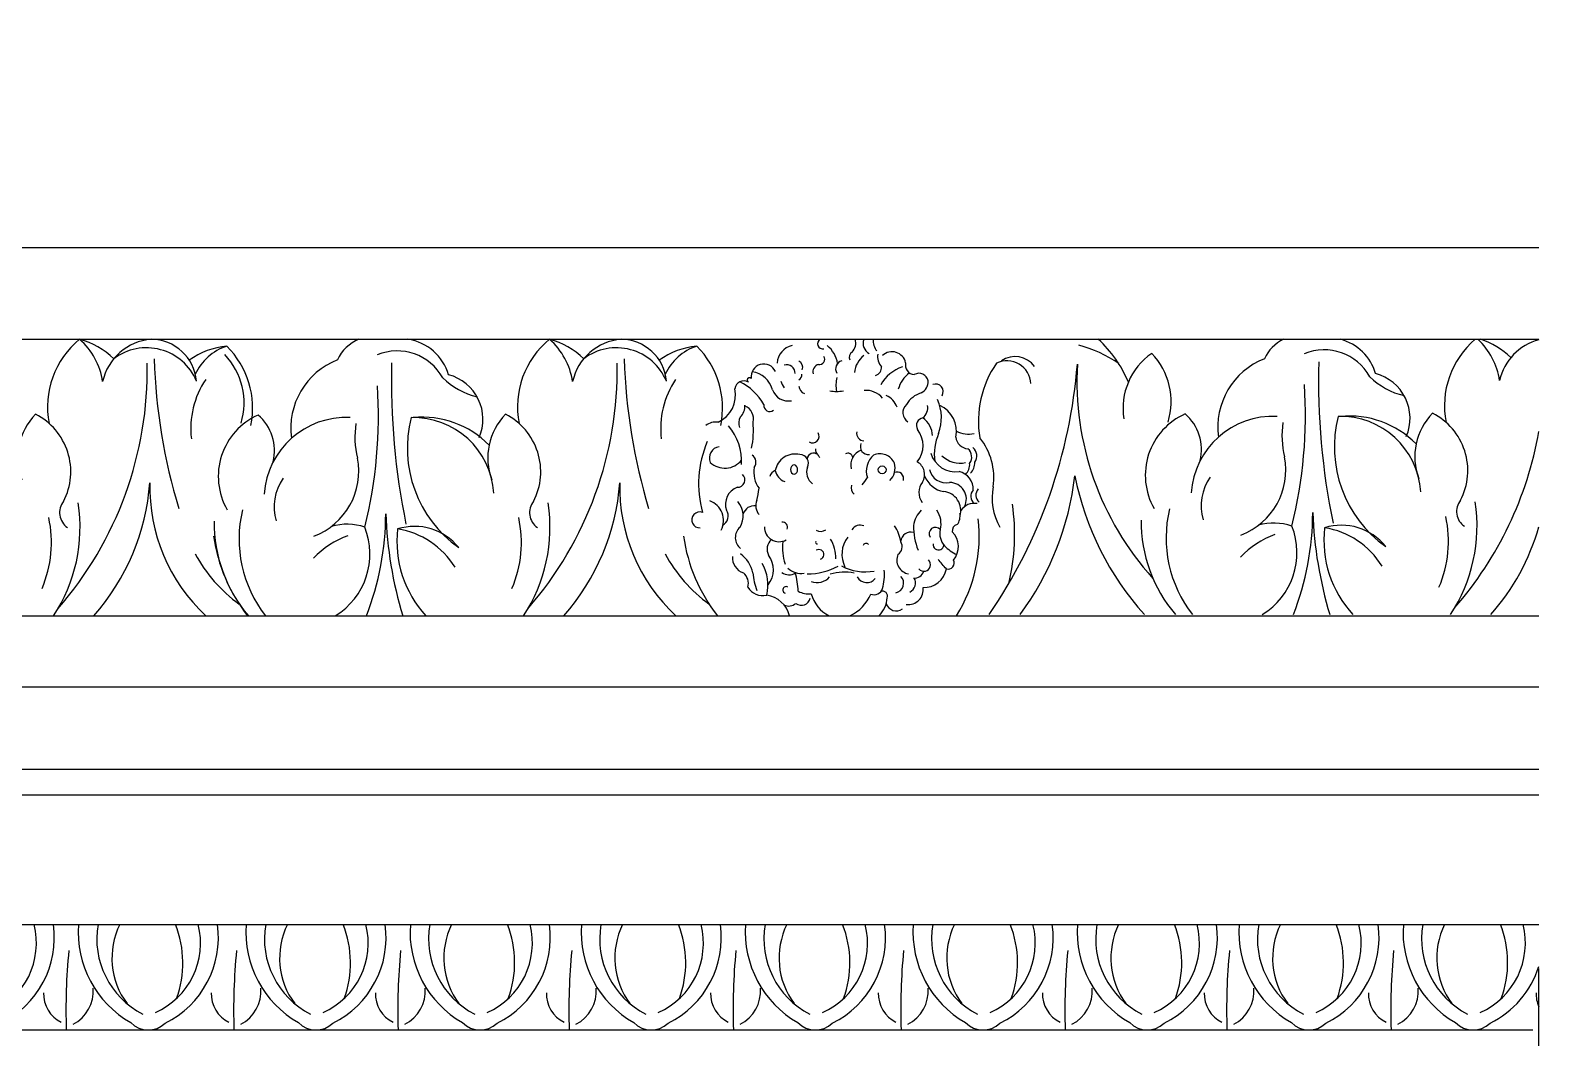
# Model space of a CAD drawing. Header units: inches. Extents: x -0.054 to 0.29, y 0 to 0.384.
# Drawn here: x 0.1241 to 0.2895, y 0.2732 to 0.3837 of the extents above; entities that cross this region are included whole.
import ezdxf

# ---------------------------------------------------------------- set-up
doc = ezdxf.new("R2010")
doc.units = ezdxf.units.IN
doc.header["$MEASUREMENT"] = 0
doc.linetypes.add('dash-dot', pattern=[25.399999999999995, 12.7, -6.349999999999999, 0, -6.349999999999999])
doc.layers.add('ceco.net 393 Ionic order', color=7, linetype='Continuous')

msp = doc.modelspace()

# ---------------------------------------------------------------- linework, layer by layer
at = {"layer": 'ceco.net 393 Ionic order', "linetype": 'dash-dot', "ltscale": 0.018}
msp.add_line((0.2895175211569235, 0.0522517219662221), (0.2895175211569235, 0.3837041975971067), dxfattribs=at)
at = {"layer": 'ceco.net 393 Ionic order'}
for p, q in [((-0.0536150652960003, 0.359877058708485), (0.2895175211569235, 0.359877058708485)), ((-0.0536150652960003, 0.3498186116141202), (0.2895175211569235, 0.3498186116141202)), ((-0.0245178004297251, 0.3195119021156638), (0.2895175211569235, 0.3195119021156638)), ((-0.0245178004297251, 0.3117379834845857), (0.2895175211569235, 0.3117379834845857)), ((-0.0145201119043695, 0.3026843740115344), (0.2895175211569235, 0.3026843740115344)), ((-0.0135396952387101, 0.2998930760501082), (0.2895175211569235, 0.2998930760501082)), ((-0.007250319758867, 0.2856743404127664), (0.2895175211569235, 0.2856743404127664)), ((0.0236729967589705, 0.2741140293172309), (0.2888719095719802, 0.2741140293172309))]:
    msp.add_line(p, q, dxfattribs=at)
msp.add_circle((0.2175261573495731, 0.3355111355770333), 0.0004239075051044, dxfattribs=at)
for centre, radius, start, end in [((0.1355765877439526, 0.3424044842081973), 0.0095589068158653, 129.1382654478406, 190.9462756353996), ((0.1272418927024761, 0.3413799300205213), 0.0087468128058341, 46.20048075127191, 74.74669996399636), ((0.1244862863199472, 0.3440728282642182), 0.0076540853244876, 8.281067381130253, 48.64948114651942), ((0.1378720353240962, 0.3438859397591943), 0.005952770217214, 94.70956368684905, 167.4912734901466), ((0.13735001697636, 0.3448026502340445), 0.0050160716957593, 5.083530216466269, 89.62000736885274), ((0.1463661881352748, 0.340939128467117), 0.0081531653637889, 94.87196298972844, 126.1027907696056), ((0.1474195242010426, 0.3436368669753077), 0.0056999024098006, 107.8353266593239, 155.688052947435), ((0.1390458850152598, 0.3423098311785175), 0.009462114746552, 348.2220055078637, 45.53584374900284), ((0.1618266738665608, 0.3457261587230345), 0.0044179876486058, 112.1323509715506, 155.4663392535399), ((0.1647058847273783, 0.3443722379358864), 0.0055093140669968, 16.39785633091995, 81.33102190685598), ((0.1870973074233836, 0.3424044842081973), 0.0095589068158653, 129.1382654478406, 190.9462756353996), ((0.1760070059993782, 0.3440728282642182), 0.0076540853244876, 8.281067381130253, 48.64948114651942), ((0.1787626123819071, 0.3413799300205213), 0.0087468128058341, 46.20048075127191, 74.74669996399636), ((0.1893927550035093, 0.3438859397591943), 0.005952770217214, 94.70956368684905, 167.4912734901466), ((0.188870736655791, 0.3448026502340445), 0.0050160716957593, 5.083530216466269, 89.62000736885274), ((0.1978869078147058, 0.340939128467117), 0.0081531653637889, 94.87196298972844, 126.1027907696056), ((0.1989402438804736, 0.3436368669753077), 0.0056999024098006, 107.8353266593239, 155.688052947435), ((0.1905666046946908, 0.3423098311785175), 0.009462114746552, 348.2220055078637, 45.53584374900284), ((0.2081577623917155, 0.3470600058481613), 0.0021475653299997, 103.7739947755762, 176.0373955830177), ((0.2110085454786649, 0.3493321540228493), 0.0005565713476392, 119.0701384897235, 282.8219362430972), ((0.2094432373529416, 0.3466273446363621), 0.0032422421853614, 9.75754640324374, 50.3649340694467), ((0.2132928497673709, 0.3493883883287513), 0.0013428923701203, 314.0948873434817, 18.68534097442695), ((0.2166726167092738, 0.3493602716977158), 0.0012388491076351, 158.2860879154589, 243.123978115305), ((0.2184174695780349, 0.349695458802655), 0.0018868315160569, 176.2576648170131, 217.8999576717155), ((0.2356895031209403, 0.3360252598726644), 0.0135743775286824, 55.06693644928709, 75.56342059552338), ((0.2324141875182326, 0.3401215516991024), 0.0130964504796587, 22.48643124728179, 47.768416419354), ((0.2634599698191898, 0.3458522470645828), 0.0044179876486058, 116.132707640476, 155.4663392535399), ((0.2663391806800072, 0.3444983262774348), 0.0055093140669968, 16.39785633091995, 74.947715894116), ((0.2887306033760125, 0.3425305725497367), 0.0095589068158653, 130.3207211621891, 190.9462756353996), ((0.2776403019519892, 0.3441989166057665), 0.0076540853244876, 8.281067381130253, 47.24038318928253), ((0.280395908334536, 0.3415060183620695), 0.0087468128058341, 46.20048075127191, 71.8707170130616), ((0.2910260509561382, 0.3440120281007426), 0.005952770217214, 104.6797716555342, 167.4912734901466), ((0.1368676809544139, 0.3429422118224628), 0.005943776654957, 22.81669293315622, 126.9365374711851), ((0.2009205023047263, 0.3495915973398652), 0.0632270961427702, 181.7352317513981, 196.8366277982011), ((0.1399538048428056, 0.3428614646221331), 0.0076180480411532, 342.9177333947018, 43.88687534576791), ((0.1607397873640677, 0.3400648814266323), 0.0080488658494796, 111.3647566222087, 187.8123860542176), ((0.1643595209064308, 0.3428464724365751), 0.0056938277650371, 28.81508082520671, 112.6060429694922), ((0.1883884006338448, 0.3429422118224628), 0.005943776654957, 22.81669293315622, 126.9365374711851), ((0.2524412219841572, 0.3495915973398652), 0.0632270961427702, 181.7352317513981, 196.8366277982011), ((0.2080168450434501, 0.3467442435784634), 0.0007954069516547, 340.8907928086634, 60.98714724387193), ((0.2106597230488998, 0.347630044209731), 0.0005682398724983, 257.9556967174804, 33.77475201280323), ((0.213293643486017, 0.3466019546196489), 0.0008715522259482, 102.7497707112733, 214.0297128894701), ((0.2146813259272769, 0.3478194185221095), 0.0007560319850097, 126.9084668015799, 200.6899520640142), ((0.2170917051321003, 0.3459295385671595), 0.0026226301652662, 126.7731268512805, 174.6392273802513), ((0.2186913530424373, 0.3479374474978385), 0.0016744500469214, 171.7866307411739, 222.2785244214054), ((0.2186095957264682, 0.3469201286392382), 0.0015301315245948, 12.71529910528029, 133.1036850804758), ((0.2312129657856465, 0.3448553991765409), 0.0026089114029556, 2.227059943746227, 116.285690790896), ((0.2320915484302474, 0.3452541225221753), 0.0026642706488843, 36.43630451935079, 123.9458295933852), ((0.2511994034489848, 0.342287416374494), 0.0072639782074346, 124.5721620319133, 189.3455303363257), ((0.2415871007954345, 0.3429875529636814), 0.0076180480411532, 342.9177333947018, 43.88687534576791), ((0.2623730833166787, 0.3401909697681717), 0.0080488658494796, 111.3647566222087, 187.8123860542176), ((0.2659928168590419, 0.3429725607781235), 0.0056938277650371, 28.81508082520671, 112.6060429694922), ((0.3433864832082405, 0.3453678464699543), 0.0780277385547844, 178.5431185351621, 191.6033956446465), ((0.0971351205674987, 0.3464470541028136), 0.0398234813075165, 318.9293013714753, 1.065682556357884), ((0.2417531872556115, 0.345241758128406), 0.0780277385547844, 178.5431185351621, 191.6033956446465), ((0.1687012635888577, 0.341030951159332), 0.0050636301977288, 336.8185138342695, 75.24261443374495), ((0.1486558402469296, 0.3464470541028136), 0.0398234813075165, 318.9293013714753, 1.065682556357884), ((0.2045533809666113, 0.3457183278573925), 0.0013946770627014, 24.157364648512, 187.8842267368781), ((0.2029426150062182, 0.3436383880411304), 0.0026307254927946, 14.27225275791047, 82.9875287572826), ((0.2070578518434698, 0.3461034413838367), 0.0009236155259446, 357.4341639809583, 106.2936439313957), ((0.2080643085617735, 0.3459185081052158), 0.0006536992616734, 301.1671742649454, 7.679264714613133), ((0.2108006633011143, 0.3462389249684942), 0.0008747690933093, 107.2574448407926, 193.5496636902068), ((0.2165565880446288, 0.3467335957063111), 0.000899203866041, 284.586706837884, 4.937285936588814), ((0.2210552220564229, 0.3427683621639527), 0.0042248185300624, 108.1437312439188, 150.758461846123), ((0.2223668622966854, 0.3435440698513617), 0.0031795670929889, 125.4515162205204, 165.1613829562478), ((0.2211270222966072, 0.3470006031530395), 0.0010563878863523, 165.9578232619844, 265.8476339307089), ((0.2215667789007587, 0.3450866426566161), 0.001003348001995, 9.382738074693991, 120.9657773077309), ((0.2391963736360715, 0.3408611879520484), 0.0111188241078781, 145.2772157570714, 189.6091897431205), ((0.1826663162064817, 0.3514835214324187), 0.0564296832703722, 325.643523396301, 355.549834294742), ((0.2711388671750032, 0.3452552538243039), 0.0322660584710081, 176.7134951280573, 222.1335759602718), ((0.276593312939084, 0.3514580304568124), 0.0080281729572489, 225.6533110631921, 256.6854775827423), ((0.2703345595414866, 0.3411570395008803), 0.0050636301977288, 336.8185138342695, 75.24261443374495), ((0.1513426584930454, 0.3400414287460062), 0.0096200590033065, 146.0528813174339, 186.8128980024747), ((0.1120195148047735, 0.3413459491832884), 0.0502758231701251, 346.0417963474936, 3.860284043163159), ((0.1749600169864551, 0.3513319421152641), 0.0080281729572489, 225.6533110631921, 256.6854775827423), ((0.2028633781724763, 0.3400414287460062), 0.0096200590033065, 146.0528813174339, 186.8128980024747), ((0.1982007045755392, 0.343698543986171), 0.0032510247916387, 294.3071539500808, 12.52802272545449), ((0.202351234649086, 0.3442649503544065), 0.0009867226871923, 59.33430419810457, 171.9137239698464), ((0.1991960833750349, 0.3396171645762215), 0.0061731558578296, 29.50098974959482, 63.76953127070443), ((0.2029883444097873, 0.3453394307894234), 0.000262443855905, 45.62425976241782, 239.3343476654216), ((0.2072545409121997, 0.3449366656391475), 0.0018783469534229, 200.2369393629665, 280.1295170054437), ((0.212565630482245, 0.3478537371643973), 0.0067025183770667, 203.0554900142277, 210.1096836208453), ((0.2093528748151702, 0.3447511752912034), 0.0009525994781066, 184.0225368106834, 247.8380643827611), ((0.212529509037776, 0.349020120760686), 0.0049127892504636, 261.3468723062708, 278.6531276937291), ((0.2156564645222909, 0.3447891063060113), 0.0032004167657344, 164.5737731253094, 192.2997943395644), ((0.2157233220016247, 0.3417915878581276), 0.0024331788223156, 40.84326977890145, 93.9479061878774), ((0.221181508874016, 0.3451693795460749), 0.0013775684391667, 296.8462957471823, 3.364099416708103), ((0.2233841714521067, 0.3440793899570968), 0.0008354090658114, 327.7581732933807, 110.8631977934094), ((0.2136528107574025, 0.3414720375248278), 0.0502758231701251, 346.0417963474936, 3.860284043163159), ((0.2007431714024821, 0.3425104555799919), 0.0017370596784124, 315.1380915088269, 2.984061445957303), ((0.2018982135625461, 0.3411109893109179), 0.0015156682453418, 345.9624831690435, 67.41828959381955), ((0.2052048704996076, 0.3425414660487393), 0.0006464181656745, 169.6984434223594, 309.4086094007676), ((0.2170719892553143, 0.3416534600328134), 0.0022048544652661, 19.22617509832656, 65.61193339349633), ((0.2210063715140629, 0.3417658579423594), 0.0012122402882089, 132.5972810070702, 235.8197982763412), ((0.2225849147392346, 0.3412927360488464), 0.002760423021549, 106.4414600760686, 150.352272493832), ((0.2210572092258451, 0.3423239591498572), 0.0014650413701105, 309.6473590112142, 9.8314577506941), ((0.2190616384029262, 0.3412211155021481), 0.0049609354013707, 339.7930545481923, 23.62911624834857), ((0.2225677809079088, 0.3397446460487199), 0.0030987583110323, 347.8633005470608, 65.86195590306279), ((0.1295476445026893, 0.3368407326781912), 0.0067795287995568, 135.4796779956935, 200.8516629434003), ((0.1215126174646128, 0.3352977916623443), 0.0070635360248968, 332.557052086264, 63.05067327105), ((0.152095966914732, 0.3347925985846021), 0.0073563995624993, 113.8885999066095, 209.8094836732625), ((0.1456833128040889, 0.3375873047386495), 0.0052198079602743, 346.765298841279, 48.86741551084517), ((0.1587406391156688, 0.3322679210404984), 0.0089793857525389, 87.15637659493962, 176.2718611806907), ((0.1788691675825254, 0.3378992524778312), 0.0134009443909396, 165.5737766306836, 234.5584080530277), ((0.1661257067322931, 0.3323977307689798), 0.0088432628471055, 3.70465168195941, 91.5223728916255), ((0.1670934090798759, 0.3309430204465784), 0.0103433408158824, 44.79846424900979, 95.36833001306366), ((0.1810683641821202, 0.3368407326781912), 0.0067795287995568, 135.4796779956935, 200.8516629434003), ((0.1730333371440438, 0.3352977916623443), 0.0070635360248968, 332.557052086264, 63.05067327105), ((0.1993316937782789, 0.3387822592455838), 0.0019644176522599, 83.94467288648232, 125.655338706181), ((0.2029986095405332, 0.3406506417293381), 0.0012048044147841, 148.2216926215602, 203.8817311419219), ((0.193593011558958, 0.3398361331902495), 0.009817614653591, 348.5050486413093, 5.302114034185575), ((0.2221316878681137, 0.340359640713452), 0.000847844273333, 99.4834682545002, 208.9437791165422), ((0.2205450081916033, 0.3391433173003945), 0.0025113453433565, 2.638120129961455, 54.81770840101593), ((0.253729262867361, 0.3349186869261504), 0.0073563995624993, 113.8885999066095, 209.8094836732625), ((0.2473166087567178, 0.3377133930801977), 0.0052198079602743, 346.765298841279, 48.86741551084517), ((0.2603739350682978, 0.3323940093820468), 0.0089793857525389, 87.15637659493962, 176.2718611806907), ((0.2805024635351543, 0.3380253408193795), 0.0134009443909396, 165.5737766306836, 234.5584080530277), ((0.267759002684922, 0.3325238191105281), 0.0088432628471055, 3.70465168195941, 91.5223728916255), ((0.2687267050325048, 0.3310691087881267), 0.0103433408158824, 44.79846424900979, 95.36833001306366), ((0.2827016601347492, 0.3369668210197306), 0.0067795287995568, 135.4796779956935, 200.8516629434003), ((0.2746666330966727, 0.3354238800038837), 0.0070635360248968, 332.557052086264, 63.05067327105), ((0.1693627848876114, 0.339125439861896), 0.0096422552498634, 171.3160521354995, 193.9528610690461), ((0.1962245163465809, 0.3365001191539603), 0.0058797420386054, 356.0933966732131, 40.48672907136109), ((0.2098843961331738, 0.3391886200115195), 0.0007228733170783, 239.7993023087245, 31.72681403623255), ((0.2155299845271204, 0.3395082254294015), 0.0008085697694542, 167.9234623360164, 269.8259007572902), ((0.2191321000460071, 0.3381686257394834), 0.0028753862193429, 321.4064289422216, 38.26435095200487), ((0.2291032751601139, 0.3372033609651327), 0.0058582184129837, 156.8383957853819, 187.3900290087961), ((0.227033964009815, 0.3392651003879086), 0.0014469394582212, 186.8250776336625, 265.6561237384279), ((0.226949301695036, 0.342160034342698), 0.0027348821145995, 242.0281584055986, 284.1000309123637), ((0.2709960808402403, 0.3392515282034443), 0.0096422552498634, 171.3160521354995, 193.9528610690461), ((0.2502891361995585, 0.3465731424443619), 0.0398234813075165, 318.9293013714753, 350.0824598362085), ((0.2090522930393474, 0.3339836026550556), 0.0116547736685362, 156.6601584678104, 195.6419646348641), ((0.1998091124009417, 0.3368177711571564), 0.0012269503496537, 97.41637270743732, 203.3373194538455), ((0.2109790690648205, 0.3377613939085474), 0.0007799166706732, 176.7464479591472, 228.9521306943574), ((0.2158298615209564, 0.3360380501226637), 0.0017369615489431, 110.2543252321088, 193.5645944596836), ((0.2159995559301254, 0.3380633376603641), 0.0008666362048438, 157.0755923298516, 278.3551923249802), ((0.2261508435714309, 0.3369160265704032), 0.0011915138631272, 324.2549144900274, 49.51899949498765), ((0.2267044207374566, 0.3370421149119516), 0.0011915138631272, 324.2549144900274, 49.51899949498765), ((0.2228790677829127, 0.334674352784991), 0.0068866825851387, 351.4806423523233, 38.96654938564138), ((0.152558048870952, 0.3353446405153983), 0.0075879477662914, 290.5457655702032, 11.06136033481323), ((0.2002849840891456, 0.338013317981455), 0.0023228405305127, 226.3806765397015, 321.5397129672329), ((0.2027229696424032, 0.3363310133378717), 0.0009683982161483, 324.4076812226139, 55.62329369330914), ((0.2064226779295969, 0.335230153895211), 0.0029613670080917, 169.5477832321702, 216.1663699101985), ((0.2079866453544596, 0.3350223765598553), 0.0022198012932004, 76.67551450268549, 169.6416999536848), ((0.2079950332381136, 0.3355419527523683), 0.0005270792089012, 97.56923253808318, 262.4307674619168), ((0.2076767440826782, 0.3355419527523683), 0.0005787257236142, 295.4684442768257, 64.53155572317422), ((0.2084984342634597, 0.3362411848487889), 0.0009412370217221, 332.6295257188542, 90.01223893181503), ((0.210844160883305, 0.3352725255577791), 0.0016021540778026, 160.4573948897713, 233.9187958296448), ((0.2100030740109397, 0.336640532682762), 0.0007063189205664, 48.95214068172227, 172.6846461496437), ((0.2123490812875951, 0.3381641778243023), 0.0021271106985131, 207.7668214636034, 218.3322030101267), ((0.2137842562594464, 0.3368191457287136), 0.0005145659823456, 4.098970623279162, 122.7589927164316), ((0.2180685691740612, 0.3353880830121295), 0.0022821721903066, 130.4627951718482, 198.7917806678367), ((0.2172852999427818, 0.3355457678724256), 0.001725982037962, 23.28893629186084, 113.8451243922874), ((0.2170932713104977, 0.3357098112341214), 0.0018514265075966, 312.9279313996545, 16.25876483511151), ((0.2205961261048763, 0.3349941269569858), 0.0015875762740629, 328.900777283045, 60.43411206687437), ((0.2255522524925645, 0.3380838995975772), 0.0027876634309655, 195.8389432185944, 278.2859159389737), ((0.2260801859341019, 0.3391289409739049), 0.0028881219984523, 226.0751640239536, 281.8961964297366), ((0.2255854280355179, 0.3361160389769031), 0.0015359969593729, 314.0331040810993, 3.879723808331969), ((0.2261390052015435, 0.3362421273184424), 0.0015359969593729, 314.0331040810993, 3.879723808331969), ((0.254191344823563, 0.3354707288569466), 0.0075879477662914, 290.5457655702032, 11.06136033481323), ((0.156453352561845, 0.3314353395486356), 0.0055880790591187, 145.6135592361878, 195.8034086757768), ((0.2016728369268512, 0.3343999072200511), 0.0008070911505634, 268.4132597358956, 49.48252653385972), ((0.2061630753425992, 0.3344829957016447), 0.0010052049572265, 110.9890738475584, 163.4258753684052), ((0.2073659020593881, 0.3357349131795897), 0.0015939956947635, 191.3392904791741, 250.7219641706641), ((0.2114604735386635, 0.3372754107738073), 0.0051631706155766, 318.6645262731088, 329.4745413891746), ((0.2191597994536278, 0.3345569137531541), 0.0007185273308695, 343.6110339312679, 113.076465948214), ((0.2233343545608295, 0.3330355793762584), 0.0017881322598668, 140.4527434744865, 217.8098394767794), ((0.2247182958683202, 0.3358024969912278), 0.0027114994660549, 200.4462579449594, 260.9889897180902), ((0.2245452062287461, 0.3359613684483402), 0.0018839231647412, 192.1765763340081, 281.5061871259059), ((0.2249488914292105, 0.3323076275201815), 0.0018078938169071, 332.5761205152669, 90.88398783259137), ((0.2254904279298727, 0.3333559175605698), 0.002023239792742, 358.2395245831354, 76.75478188981671), ((0.2068089348230046, 0.3386273934263406), 0.0320723654793105, 323.6952564000586, 353.2219641474972), ((0.2701722220663836, 0.3411160992330154), 0.0321335233299555, 191.2591866307586, 221.943843930005), ((0.258086648514474, 0.3315614278901839), 0.0055880790591187, 145.6135592361878, 195.8034086757768), ((0.1125150751902311, 0.3359117883150775), 0.0247886184814303, 318.5788007624626, 355.8123089693762), ((0.156505370810034, 0.3336183995071285), 0.0192739166442663, 178.563357704275, 227.0455565348056), ((0.1640357948696621, 0.3359117883150775), 0.0247886184814303, 318.5788007624626, 355.8123089693762), ((0.208026090489465, 0.3336183995071285), 0.0192739166442663, 178.563357704275, 227.0455565348056), ((0.2023409057155525, 0.3317183919353242), 0.0019978243887056, 110.2174873547436, 198.6286840787639), ((0.1776985825894326, 0.3375907418660616), 0.0266518896379025, 348.2422167513378, 351.1329406010834), ((0.2150232276692581, 0.3335245051443285), 0.0008970725056133, 161.0044824665554, 230.4354532630083), ((0.2240556399774639, 0.3310397261310569), 0.0020982739783453, 343.8505350183675, 83.48797366574316), ((0.2282314801565014, 0.3326125361118769), 0.0009902999929704, 136.5360856593921, 231.5450661993926), ((0.2287850573225271, 0.3327386244534252), 0.0009902999929704, 136.5360856593921, 231.5450661993926), ((0.2359560976480798, 0.3324514203226221), 0.0063807121560387, 169.1351979621427, 210.1990234297061), ((0.1120163758048852, 0.3291992851629401), 0.0175716210827737, 326.5431760409438, 8.764557653199965), ((0.1292974178158744, 0.3308122723494149), 0.0019524278254593, 140.9441678314945, 236.1301266700086), ((0.1606692629200198, 0.3279249970720761), 0.0136513239373612, 166.5164644257691, 218.0452903468356), ((0.1635370954843162, 0.3291992851629401), 0.0175716210827737, 326.5431760409438, 8.764557653199965), ((0.1808181374953054, 0.3308122723494149), 0.0019524278254593, 140.9441678314945, 236.1301266700086), ((0.1975236683226677, 0.3300204041658992), 0.0008757827378801, 69.58546852957426, 272.9091576430753), ((0.1978427664835163, 0.3299621455801592), 0.0022840573628125, 332.5106848331172, 69.59346567566797), ((0.199548125261526, 0.3304425169385679), 0.0011027190551112, 294.7843598123893, 35.33106400935183), ((0.1999229816160481, 0.3304622166104287), 0.0023685420113197, 328.4771527577879, 41.53165945359531), ((0.20352740666838, 0.3302685346035763), 0.0013076858269867, 83.82113535731801, 162.1750532118251), ((0.205149040912175, 0.3315686237374575), 0.0014808845863461, 156.4732181336094, 221.032011419891), ((0.224232779874637, 0.3288227441663437), 0.0033264717687807, 136.7642818306277, 170.0708269024135), ((0.2214291668930262, 0.329602111942647), 0.0025522474444419, 345.3210950067141, 35.16362904641532), ((0.2276156136991031, 0.330098518696309), 0.0017385159115642, 78.80235524999824, 147.2219892266882), ((0.2091361780808124, 0.3284459208818119), 0.0229099878091364, 346.3222633604233, 8.312417873954775), ((0.2623025588726488, 0.3280510854136154), 0.0136513239373612, 166.5164644257691, 218.0452903468356), ((0.2339304159092642, 0.3308564172448677), 0.0308001934446481, 338.6396522523561, 359.9504039379866), ((0.3093713848269146, 0.3325409044287606), 0.0446735704134555, 182.1951584099245, 196.7877173325553), ((0.2651703914369451, 0.3293253735044884), 0.0175716210827737, 326.5431760409438, 8.764557653199965), ((0.2824514334479344, 0.3309383606909543), 0.0019524278254593, 140.9441678314945, 236.1301266700086), ((0.1137228113786764, 0.3275447541984402), 0.0127321612183915, 336.7188404309185, 12.39225851164207), ((0.1601359650339604, 0.3297671580231106), 0.0158566931729529, 179.5833816652022, 220.2967254547794), ((0.1588442763226322, 0.3235139438075909), 0.0060342028754427, 70.980214032931, 106.2742049278815), ((0.1534351991593474, 0.3262884741389939), 0.0079363510911205, 301.3654353911794, 21.66738297488601), ((0.1322971199566353, 0.3307303289033194), 0.0308001934446481, 338.6396522523561, 359.9504039379866), ((0.2077380888742856, 0.3324148160872123), 0.0446735704134555, 182.1951584099245, 196.7877173325553), ((0.1662551548813159, 0.323114554479858), 0.0061974880788224, 38.60434720997276, 107.3759437703766), ((0.1652435310581074, 0.3275447541984402), 0.0127321612183915, 336.7188404309185, 12.39225851164207), ((0.2029528856562968, 0.3280768205567925), 0.0015289099398818, 131.389887271067, 232.0324095200394), ((0.2062220886055531, 0.3292164016101151), 0.0015894438300535, 177.9357809269777, 299.3223714771309), ((0.206558873886183, 0.3292035736776594), 0.000585219065822, 340.9399748751664, 93.57169502130236), ((0.2151025357786682, 0.3283995231975712), 0.0010419509952925, 66.29328981317377, 148.0793185005378), ((0.2153121092751615, 0.3269210301609263), 0.0043183647111826, 9.33377113219233, 34.29913092064484), ((0.2286955665109644, 0.3294589274460348), 0.0077396865174213, 180.4634044362679, 200.7156739036909), ((0.2233643655695954, 0.3285095370570131), 0.000695449607679, 39.87153559111255, 212.8554906541515), ((0.2259032516895616, 0.328829578814615), 0.0006971829484028, 102.6319806187373, 189.9477333050147), ((0.2116435330941464, 0.3282507878329721), 0.0165341700829331, 328.0934836029258, 6.61226510184531), ((0.2245134350521936, 0.3304561037795636), 0.0015576797177351, 322.594428864776, 9.971711466888474), ((0.2617692609865714, 0.3298932463646589), 0.0158566931729529, 179.5833816652022, 220.2967254547794), ((0.2604775722752612, 0.3236400321491391), 0.0060342028754427, 70.980214032931, 106.2742049278815), ((0.2550684951119584, 0.3264145624805423), 0.0079363510911205, 301.3654353911794, 21.66738297488601), ((0.2779781460360354, 0.3277801165493853), 0.0120194440725676, 173.430152904569, 222.6418047934636), ((0.2678884508339448, 0.3232406428214063), 0.0061974880788224, 38.60434720997276, 107.3759437703766), ((0.2646317520055502, 0.320245559083329), 0.0090199901804571, 31.43269469279349, 81.0331650629384), ((0.2668768270107363, 0.3276708425399795), 0.0127321612183915, 336.7188404309185, 12.39225851164207), ((0.2656690908222731, 0.3360378766566258), 0.0247886184814303, 318.5788007624626, 344.1692617480688), ((0.1626511515877603, 0.3309404367405058), 0.0186288113023906, 188.3572771680331, 217.8420692433003), ((0.1624179422005595, 0.3188525100900478), 0.0100544049716463, 110.1364636139209, 136.1176808353473), ((0.1763448500834244, 0.327654028207837), 0.0120194440725676, 173.430152904569, 222.6418047934636), ((0.1629984560529213, 0.3201194707417807), 0.0090199901804571, 31.43269469279349, 81.0331650629384), ((0.2141718712671913, 0.3309404367405058), 0.0186288113023906, 188.3572771680331, 217.8420692433003), ((0.2063059917885545, 0.3268031611096111), 0.0013949817708168, 130.7902512991427, 208.056678360126), ((0.2119547357289833, 0.3269213272095821), 0.0053634351071733, 172.4400682347531, 198.8888760221231), ((0.2103740673729128, 0.3275502321507803), 0.0001610763186604, 142.5712096989089, 291.2109957182485), ((0.2107731830174706, 0.3297434661459011), 0.0009884776822179, 239.8824323470086, 306.653467539412), ((0.2083269585993566, 0.3258022164759218), 0.0041226645926842, 359.3668912832954, 31.02680158472244), ((0.216153445989411, 0.3262417362246106), 0.0030440458915146, 142.0619175226707, 207.0491546553905), ((0.2186974268278509, 0.327092587459902), 0.0010231340040998, 303.0440669000471, 31.1219684681087), ((0.2206460779470118, 0.3275881569806518), 0.0010889154949851, 73.45683540606431, 174.7257011413567), ((0.2257385534255749, 0.3285017928303435), 0.0018955093166974, 166.155404567479, 223.7291789145503), ((0.2236201086150324, 0.3271032307467332), 0.0022644144612496, 319.2390747863129, 45.16940153026207), ((0.2640512381531884, 0.3189785984315962), 0.0100544049716463, 110.1364636139209, 136.1176808353473), ((0.1568068707491609, 0.3341991364921645), 0.0165985361115147, 208.3647934356118, 233.9409293212891), ((0.2083275904285919, 0.3341991364921645), 0.0165985361115147, 208.3647934356118, 233.9409293212891), ((0.20284774850497, 0.3258796698989002), 0.0017435402428911, 175.193238209583, 252.2271294273435), ((0.1998737615562544, 0.3234548852184836), 0.0035541012515968, 12.19863540970072, 53.18534462496947), ((0.2030041618939654, 0.3245698792817542), 0.0026029929505725, 320.4448554708505, 37.29379973551779), ((0.2105970513970694, 0.326233439944498), 0.0005376286214751, 289.1807157335036, 122.495601419822), ((0.2157614663829885, 0.327093945990198), 0.000354083813385, 43.58276415200063, 160.1769059269013), ((0.2206877956618896, 0.3256283664325065), 0.0015556051828467, 157.049841925975, 259.7725678267134), ((0.2237006320627556, 0.3273216055874653), 0.0006016367369393, 172.7718436012589, 354.8559976063827), ((0.2272352625300191, 0.329731353315661), 0.0038297762121916, 221.5428763851052, 246.4544683516503), ((0.2012844479631855, 0.3230327669453702), 0.0015719785314959, 346.3147719969701, 49.01041536075602), ((0.2117952822610214, 0.3250796929963009), 0.0084927412201949, 185.9056319387717, 199.3131744634721), ((0.2004318923779236, 0.3229122398053667), 0.0045792083957944, 345.6247297585972, 30.64768014086256), ((0.2073155008642293, 0.3253015447009591), 0.0012959156151406, 232.6321777336284, 303.2431208123036), ((0.2086354432679402, 0.3261798878626653), 0.0020307977783759, 224.9726372352368, 279.7522232053697), ((0.191715077845561, 0.3207141867225509), 0.0166828640850081, 5.099045535363575, 12.21709098292309), ((0.209428266078487, 0.3308577554539416), 0.0067471351736586, 269.0597997802129, 298.9922220593059), ((0.2133967563373196, 0.3187150794021911), 0.0055806672582216, 79.22827043893177, 106.1773759771137), ((0.2156458642515817, 0.3297067285644045), 0.0053850762856845, 241.3280362889042, 280.8455622106941), ((0.2116502933285335, 0.3240750300823219), 0.0061232751137345, 345.0860824751813, 4.02496413525861), ((0.2210407190088667, 0.3247866088927043), 0.0011379761715637, 265.3432791997199, 339.7200347477014), ((0.2221081522549762, 0.3251146816494989), 0.0007225040336237, 220.7408391755395, 45.94253911947526), ((0.2221784820344617, 0.3250412215608757), 0.0024176189189234, 266.0308345459584, 350.5936045714557), ((0.1916979879266104, 0.2966176359145505), 0.0431942423050862, 40.45822211484097, 42.29709813021414), ((0.2247417249427632, 0.3252992110898892), 0.0006769723585421, 254.7441494995161, 28.74593180307659), ((0.2044207349906979, 0.3235669813699909), 0.0018465481770596, 209.3874536731469, 284.008704945544), ((0.2069916983429046, 0.3223499028117962), 0.0003601946531348, 55.39963393651774, 255.958749232746), ((0.2103702146645619, 0.3250341789037136), 0.0018833497560262, 250.1090398112304, 317.9429091978074), ((0.2158513940972256, 0.3243836143054823), 0.0012200587425399, 210.0546191011104, 318.8986921159058), ((0.2187916508311185, 0.3230800007000732), 0.0010845486896023, 282.3510833683225, 43.54910984729179), ((0.2203997933646979, 0.3223760084829734), 0.0016311441153993, 261.9362811768789, 8.936907547324765), ((0.2200634967569214, 0.3231052193680767), 0.0011181508851682, 296.890620736486, 29.07754277107706), ((0.2043699652599102, 0.3186909738213312), 0.0031242843621677, 15.23372932952935, 80.83254539333761), ((0.2072902134197026, 0.3217620721876432), 0.0011821765923117, 243.1684252826088, 311.4009005556397), ((0.2086838259026374, 0.3216230989037787), 0.000966170310683, 230.7109314035788, 350.2051111629524), ((0.2095257705950652, 0.3244853662681005), 0.0025811351382738, 242.4495680644555, 274.9472098764183), ((0.2134917047435222, 0.3229617433480316), 0.003887248474212, 195.6388466785769, 242.5578240427844), ((0.2120312161842905, 0.3237022494748733), 0.0046293165320039, 295.1529691232386, 337.0102491508867), ((0.2166592543752086, 0.3227672235988164), 0.0009468016283851, 247.2324466593184, 343.5492552763804), ((0.2151325767449838, 0.3216109262564961), 0.0029358998395275, 314.3608271775119, 357.5555761669339), ((0.2175928767850746, 0.3216891500940932), 0.0005148294573363, 336.7239441285288, 113.6581299225874), ((0.2190690007974584, 0.3211967180887174), 0.0011498866713647, 197.1456645811943, 306.4818867075191), ((0.1164551983101552, 0.2836321042463182), 0.0083408679377503, 293.9690919554744, 14.17278978199778), ((0.1162933613734576, 0.2842358323545742), 0.0104677647795543, 296.2549389751364, 7.898733887662064), ((0.1408080671364891, 0.2848329431639506), 0.011419795938903, 175.7746849751695, 240.3180400677358), ((0.1406610004069254, 0.2840855924425841), 0.0092388577847166, 170.0979888588939, 243.0198812392342), ((0.1414634468840336, 0.2819938684542256), 0.0083795372382221, 153.9457869569511, 216.6257348758195), ((0.1344536912666761, 0.2836321042463182), 0.0083408679377503, 293.9690919554744, 14.17278978199778), ((0.1342918543299784, 0.2842358323545742), 0.0104677647795543, 296.2549389751364, 7.898733887662064), ((0.1293982281684084, 0.2814802140192858), 0.0114565086193724, 339.9223593908462, 21.47474925482712), ((0.1591907226157676, 0.2848329431639506), 0.011419795938903, 175.7746849751695, 240.3180400677358), ((0.1590436558862039, 0.2840855924425841), 0.0092388577847166, 170.0979888588939, 243.0198812392342), ((0.1598461023633301, 0.2819938684542256), 0.0083795372382221, 153.9457869569511, 216.6257348758195), ((0.1528363467459546, 0.2836321042463182), 0.0083408679377503, 293.9690919554744, 14.17278978199778), ((0.1526745098092569, 0.2842358323545742), 0.0104677647795543, 296.2549389751364, 7.898733887662064), ((0.1477808836476869, 0.2814802140192858), 0.0114565086193724, 339.9223593908462, 21.47474925482712), ((0.1771892155722885, 0.2848329431639506), 0.011419795938903, 175.7746849751695, 240.3180400677358), ((0.1770421488427247, 0.2840855924425841), 0.0092388577847166, 170.0979888588939, 243.0198812392342), ((0.177844595319833, 0.2819938684542256), 0.0083795372382221, 153.9457869569511, 216.6257348758195), ((0.1708348397024575, 0.2836321042463182), 0.0083408679377503, 293.9690919554744, 14.17278978199778), ((0.1706730027657599, 0.2842358323545742), 0.0104677647795543, 296.2549389751364, 7.898733887662064), ((0.1657793766042077, 0.2814802140192858), 0.0114565086193724, 339.9223593908462, 21.47474925482712), ((0.1959435478408487, 0.2848329431639506), 0.011419795938903, 175.7746849751695, 240.3180400677358), ((0.195796481111285, 0.2840855924425841), 0.0092388577847166, 170.0979888588939, 243.0198812392342), ((0.1965989275883933, 0.2819938684542256), 0.0083795372382221, 153.9457869569511, 216.6257348758195), ((0.1895891719710178, 0.2836321042463182), 0.0083408679377503, 293.9690919554744, 14.17278978199778), ((0.1894273350343202, 0.2842358323545742), 0.0104677647795543, 296.2549389751364, 7.898733887662064), ((0.184533708872768, 0.2814802140192858), 0.0114565086193724, 339.9223593908462, 21.47474925482712), ((0.2139420407973517, 0.2848329431639506), 0.011419795938903, 175.7746849751695, 240.3180400677358), ((0.213794974067788, 0.2840855924425841), 0.0092388577847166, 170.0979888588939, 243.0198812392342), ((0.2145974205449141, 0.2819938684542256), 0.0083795372382221, 153.9457869569511, 216.6257348758195), ((0.2075876649275386, 0.2836321042463182), 0.0083408679377503, 293.9690919554744, 14.17278978199778), ((0.207425827990841, 0.2842358323545742), 0.0104677647795543, 296.2549389751364, 7.898733887662064), ((0.202532201829271, 0.2814802140192858), 0.0114565086193724, 339.9223593908462, 21.47474925482712), ((0.2323246962766481, 0.2848329431639506), 0.011419795938903, 175.7746849751695, 240.3180400677358), ((0.2321776295470844, 0.2840855924425841), 0.0092388577847166, 170.0979888588939, 243.0198812392342), ((0.2329800760241926, 0.2819938684542256), 0.0083795372382221, 153.9457869569511, 216.6257348758195), ((0.2259703204068171, 0.2836321042463182), 0.0083408679377503, 293.9690919554744, 14.17278978199778), ((0.2258084834701195, 0.2842358323545742), 0.0104677647795543, 296.2549389751364, 7.898733887662064), ((0.2209148573085674, 0.2814802140192858), 0.0114565086193724, 339.9223593908462, 21.47474925482712), ((0.250323189233151, 0.2848329431639506), 0.011419795938903, 175.7746849751695, 240.3180400677358), ((0.2501761225035873, 0.2840855924425841), 0.0092388577847166, 170.0979888588939, 243.0198812392342), ((0.2509785689806955, 0.2819938684542256), 0.0083795372382221, 153.9457869569511, 216.6257348758195), ((0.2439688133633201, 0.2836321042463182), 0.0083408679377503, 293.9690919554744, 14.17278978199778), ((0.2438069764266225, 0.2842358323545742), 0.0104677647795543, 296.2549389751364, 7.898733887662064), ((0.2389133502650703, 0.2814802140192858), 0.0114565086193724, 339.9223593908462, 21.47474925482712), ((0.268055284646212, 0.2848329431639506), 0.011419795938903, 175.7746849751695, 240.3180400677358), ((0.2679082179166483, 0.2840855924425841), 0.0092388577847166, 170.0979888588939, 243.0198812392342), ((0.2687106643937744, 0.2819938684542256), 0.0083795372382221, 153.9457869569511, 216.6257348758195), ((0.2617009087763989, 0.2836321042463182), 0.0083408679377503, 293.9690919554744, 14.17278978199778), ((0.2615390718397013, 0.2842358323545742), 0.0104677647795543, 296.2549389751364, 7.898733887662064), ((0.2566454456781313, 0.2814802140192858), 0.0114565086193724, 339.9223593908462, 21.47474925482712), ((0.2860537776027328, 0.2848329431639506), 0.011419795938903, 175.7746849751695, 240.3180400677358), ((0.2859067108731692, 0.2840855924425841), 0.0092388577847166, 170.0979888588939, 243.0198812392342), ((0.2867091573502774, 0.2819938684542256), 0.0083795372382221, 153.9457869569511, 216.6257348758195), ((0.2796994017329019, 0.2836321042463182), 0.0083408679377503, 293.9690919554744, 14.17278978199778), ((0.2746439386346521, 0.2814802140192858), 0.0114565086193724, 339.9223593908462, 21.47474925482712), ((0.1955805819425134, 0.276314817153068), 0.0675381199099304, 174.4789775167348, 181.8673629201439), ((0.2139632374217919, 0.276314817153068), 0.0675381199099304, 174.4789775167348, 181.8673629201439), ((0.2319617303783127, 0.276314817153068), 0.0675381199099304, 174.4789775167348, 181.8673629201439), ((0.250716062646873, 0.276314817153068), 0.0675381199099304, 174.4789775167348, 181.8673629201439), ((0.2687145556033759, 0.276314817153068), 0.0675381199099304, 174.4789775167348, 181.8673629201439), ((0.2870972110826544, 0.276314817153068), 0.0675381199099304, 174.4789775167348, 181.8673629201439), ((0.3050957040391753, 0.276314817153068), 0.0675381199099304, 174.4789775167348, 181.8673629201439), ((0.3228277994522362, 0.276314817153068), 0.0675381199099304, 174.4789775167348, 181.8673629201439), ((0.3408262924087571, 0.276314817153068), 0.0675381199099304, 174.4789775167348, 181.8673629201439), ((0.2795375647962043, 0.2842358323545742), 0.0104677647795543, 296.2549389751364, 342.4395175988127), ((0.1290977033751613, 0.2781033177243422), 0.0035174921412636, 178.5526276347539, 243.4132335864312), ((0.1269436416925502, 0.2783805146533226), 0.0041065706573005, 297.1597475994188, 4.468013037911372), ((0.1474803588544399, 0.2781033177243422), 0.0035174921412636, 178.5526276347539, 243.4132335864312), ((0.1453262971718287, 0.2783805146533226), 0.0041065706573005, 297.1597475994188, 4.468013037911372), ((0.1654788518109607, 0.2781033177243422), 0.0035174921412636, 178.5526276347539, 243.4132335864312), ((0.1633247901283495, 0.2783805146533226), 0.0041065706573005, 297.1597475994188, 4.468013037911372), ((0.184233184079521, 0.2781033177243422), 0.0035174921412636, 178.5526276347539, 243.4132335864312), ((0.1820791223969098, 0.2783805146533226), 0.0041065706573005, 297.1597475994188, 4.468013037911372), ((0.2022316770360239, 0.2781033177243422), 0.0035174921412636, 178.5526276347539, 243.4132335864312), ((0.2000776153534128, 0.2783805146533226), 0.0041065706573005, 297.1597475994188, 4.468013037911372), ((0.2206143325153024, 0.2781033177243422), 0.0035174921412636, 178.5526276347539, 243.4132335864312), ((0.2184602708326913, 0.2783805146533226), 0.0041065706573005, 297.1597475994188, 4.468013037911372), ((0.2386128254718232, 0.2781033177243422), 0.0035174921412636, 178.5526276347539, 243.4132335864312), ((0.2364587637892121, 0.2783805146533226), 0.0041065706573005, 297.1597475994188, 4.468013037911372), ((0.2563449208848842, 0.2781033177243422), 0.0035174921412636, 178.5526276347539, 243.4132335864312), ((0.2541908592022732, 0.2783805146533226), 0.0041065706573005, 297.1597475994188, 4.468013037911372), ((0.2743434138414051, 0.2781033177243422), 0.0035174921412636, 178.5526276347539, 243.4132335864312), ((0.272189352158794, 0.2783805146533226), 0.0041065706573005, 297.1597475994188, 4.468013037911372), ((0.2927260693206835, 0.2781033177243422), 0.0035174921412636, 178.5526276347539, 204.1931317310512), ((0.1370703976780399, 0.2768122814934937), 0.0026997291825944, 224.7519383804231, 313.315051054182), ((0.1554530531573184, 0.2768122814934937), 0.0026997291825944, 224.7519383804231, 313.315051054182), ((0.1734515461138213, 0.2768122814934937), 0.0026997291825944, 224.7519383804231, 313.315051054182), ((0.1922058783823817, 0.2768122814934937), 0.0026997291825944, 224.7519383804231, 313.315051054182), ((0.2102043713389025, 0.2768122814934937), 0.0026997291825944, 224.7519383804231, 313.315051054182), ((0.228587026818181, 0.2768122814934937), 0.0026997291825944, 224.7519383804231, 313.315051054182), ((0.2465855197747018, 0.2768122814934937), 0.0026997291825944, 224.7519383804231, 313.315051054182), ((0.2643176151877628, 0.2768122814934937), 0.0026997291825944, 224.7519383804231, 313.315051054182), ((0.2823161081442836, 0.2768122814934937), 0.0026997291825944, 224.7519383804231, 313.315051054182)]:
    msp.add_arc(centre, radius, start, end, dxfattribs=at)

doc.saveas('drawing.dxf')
